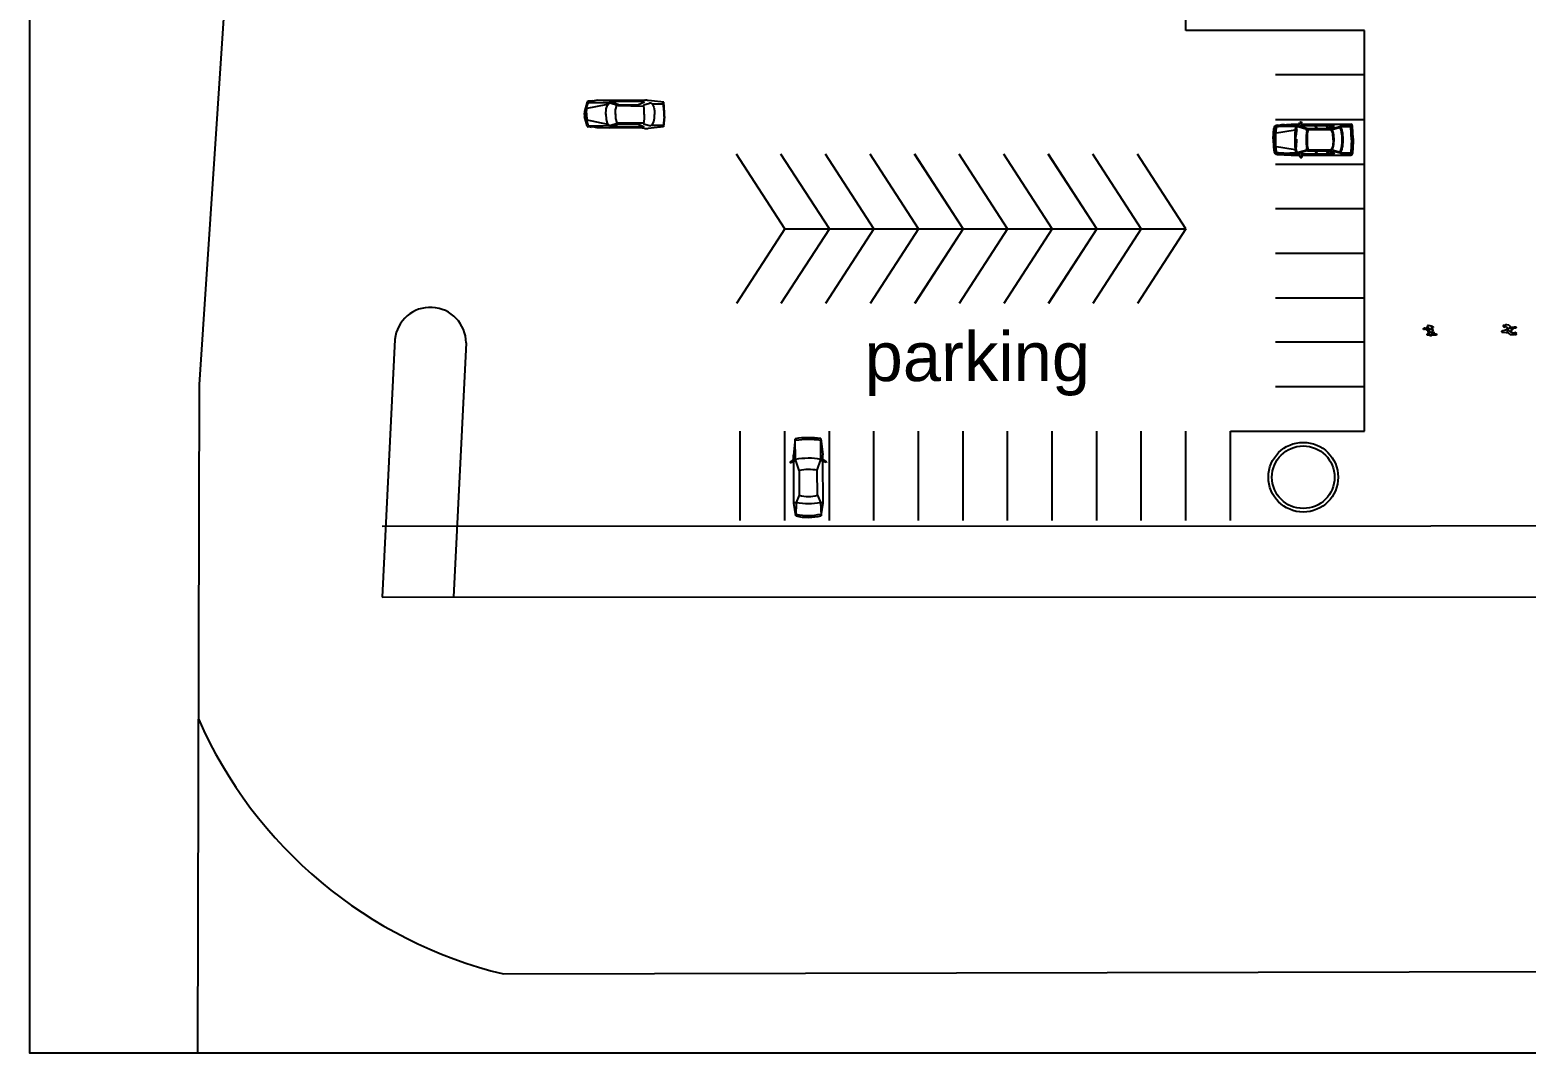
# Model space of a CAD drawing. Header units: millimetres. Extents: x -17017 to 2697, y 1903 to 18260.
# Drawn here: x -17017.44 to -17000.65, y 18205.27 to 18216.76 of the extents above; entities that cross this region are included whole.
import ezdxf

# ---------------------------------------------------------------- set-up
doc = ezdxf.new("R2010")
doc.units = ezdxf.units.MM
doc.linetypes.add('0', pattern=[0])
for name, color, linetype in [('1', 7, 'Continuous'), ('55', 7, 'Continuous'), ('BONGDO', 8, 'Continuous'), ('DIEN HOA', 111, 'Continuous')]:
    doc.layers.add(name, color=color, linetype=linetype)
doc.styles.get("Standard").update_dxf_attribs({"font": 'arial.ttf'})

# ---------------------------------------------------------------- blocks, each defined once
blk = doc.blocks.new('Arch.Space.People410')
at = {"layer": 'DIEN HOA', "linetype": 'Continuous'}
for p, q in [((116.941, 137.255), (116.962, 137.278)), ((116.941, 137.228), (116.941, 137.255)), ((116.946, 137.208), (116.941, 137.228)), ((116.966, 137.202), (116.946, 137.208)), ((116.962, 137.278), (116.987, 137.293)), ((116.996, 137.207), (116.966, 137.202)), ((116.987, 137.293), (117.021, 137.293)), ((117.007, 137.213), (116.996, 137.207)), ((117.026, 137.217), (117.007, 137.213)), ((117.021, 137.293), (117.041, 137.288)), ((117.041, 137.217), (117.026, 137.217)), ((117.052, 137.26), (117.031, 137.26)), ((117.041, 137.288), (117.061, 137.282)), ((117.069, 137.21), (117.041, 137.217)), ((117.076, 137.267), (117.052, 137.26)), ((117.061, 137.282), (117.071, 137.268)), ((117.073, 137.26), (117.063, 137.242)), ((117.063, 137.242), (117.071, 137.22)), ((117.071, 137.22), (117.086, 137.193)), ((117.096, 137.278), (117.073, 137.26)), ((117.086, 137.193), (117.131, 137.183)), ((117.136, 137.283), (117.096, 137.278)), ((117.131, 137.183), (117.195, 137.188)), ((117.196, 137.29), (117.136, 137.283)), ((117.143, 136.958), (117.233, 136.958)), ((117.143, 136.876), (117.143, 136.958)), ((117.278, 136.876), (117.143, 136.876)), ((117.168, 137.402), (117.146, 137.367)), ((117.146, 137.367), (117.156, 137.342)), ((117.156, 137.342), (117.176, 137.329)), ((117.208, 137.415), (117.168, 137.402)), ((117.176, 137.329), (117.215, 137.34)), ((117.19, 137.125), (117.181, 137.075)), ((117.181, 137.075), (117.186, 137.04)), ((117.186, 137.04), (117.218, 137.011)), ((117.191, 137.173), (117.19, 137.125)), ((117.215, 137.228), (117.191, 137.173)), ((117.205, 137.325), (117.201, 137.28)), ((117.201, 137.28), (117.213, 137.24)), ((117.215, 137.34), (117.205, 137.325)), ((117.303, 137.409), (117.208, 137.415)), ((117.215, 137.208), (117.213, 137.116)), ((117.213, 137.116), (117.218, 137.018)), ((117.24, 137.278), (117.215, 137.208)), ((117.218, 137.018), (117.261, 136.938)), ((117.261, 136.938), (117.295, 136.906)), ((117.266, 137.172), (117.263, 137.135)), ((117.263, 137.135), (117.277, 137.114)), ((117.281, 137.206), (117.266, 137.172)), ((117.266, 136.924), (117.286, 136.886)), ((117.277, 137.114), (117.297, 137.092)), ((117.313, 137.226), (117.281, 137.206)), ((117.286, 136.886), (117.333, 136.864)), ((117.297, 137.092), (117.324, 137.061)), ((117.362, 137.395), (117.303, 137.409)), ((117.336, 137.232), (117.313, 137.226)), ((117.324, 137.061), (117.348, 137.051)), ((117.333, 136.864), (117.388, 136.866)), ((117.367, 137.227), (117.336, 137.232)), ((117.348, 137.051), (117.382, 137.058)), ((117.385, 137.38), (117.362, 137.395)), ((117.383, 137.223), (117.367, 137.227)), ((117.382, 137.058), (117.413, 137.065)), ((117.411, 137.22), (117.383, 137.223)), ((117.407, 137.337), (117.385, 137.38)), ((117.388, 136.866), (117.415, 136.884)), ((117.393, 136.893), (117.427, 136.986)), ((117.395, 137.38), (117.44, 137.385)), ((117.437, 137.195), (117.403, 137.218)), ((117.413, 137.315), (117.407, 137.337)), ((117.669, 136.876), (117.407, 136.876)), ((117.435, 136.888), (117.41, 136.883)), ((117.438, 137.208), (117.411, 137.22)), ((117.432, 137.297), (117.413, 137.315)), ((117.413, 137.065), (117.445, 137.07)), ((117.415, 136.884), (117.427, 136.921)), ((117.434, 136.934), (117.42, 136.951)), ((117.427, 136.986), (117.455, 137.031)), ((117.427, 136.921), (117.434, 136.934)), ((117.43, 136.963), (117.669, 136.963)), ((117.455, 137.27), (117.432, 137.297)), ((117.434, 137.091), (117.447, 137.11)), ((117.442, 137.088), (117.434, 137.091)), ((117.45, 136.898), (117.435, 136.888)), ((117.465, 137.315), (117.437, 137.314)), ((117.437, 137.314), (117.445, 137.302)), ((117.447, 137.167), (117.437, 137.195)), ((117.437, 136.928), (117.45, 136.934)), ((117.456, 137.196), (117.438, 137.208)), ((117.482, 136.985), (117.439, 136.981)), ((117.44, 137.385), (117.447, 137.374)), ((117.447, 137.374), (117.44, 137.364)), ((117.44, 137.364), (117.464, 137.362)), ((117.447, 137.08), (117.442, 137.088)), ((117.442, 137.07), (117.447, 137.08)), ((117.445, 137.302), (117.465, 137.3)), ((117.445, 137.07), (117.461, 137.087)), ((117.45, 137.132), (117.447, 137.167)), ((117.447, 137.11), (117.45, 137.132)), ((117.467, 137.292), (117.45, 137.287)), ((117.45, 136.934), (117.454, 136.945)), ((117.452, 136.909), (117.45, 136.898)), ((117.467, 136.921), (117.452, 136.909)), ((117.454, 136.945), (117.47, 136.945)), ((117.469, 137.222), (117.455, 137.27)), ((117.455, 137.031), (117.467, 137.088)), ((117.464, 137.176), (117.456, 137.196)), ((117.457, 136.909), (117.474, 136.909)), ((117.461, 137.087), (117.47, 137.107)), ((117.467, 137.355), (117.462, 137.354)), ((117.462, 137.354), (117.487, 137.349)), ((117.464, 137.362), (117.467, 137.355)), ((117.468, 137.166), (117.464, 137.176)), ((117.489, 137.315), (117.465, 137.315)), ((117.465, 137.3), (117.467, 137.292)), ((117.467, 137.088), (117.474, 137.123)), ((117.479, 136.933), (117.467, 136.921)), ((117.474, 137.161), (117.468, 137.166)), ((117.479, 137.172), (117.469, 137.222)), ((117.474, 136.928), (117.469, 136.928)), ((117.47, 137.107), (117.474, 137.121)), ((117.47, 136.945), (117.479, 136.933)), ((117.489, 137.154), (117.474, 137.161)), ((117.474, 137.121), (117.483, 137.132)), ((117.474, 136.909), (117.474, 136.928)), ((117.475, 137.058), (117.504, 137.06)), ((117.487, 137.344), (117.479, 137.334)), ((117.479, 137.334), (117.492, 137.327)), ((117.507, 136.986), (117.482, 136.985)), ((117.483, 137.132), (117.491, 137.138)), ((117.487, 137.349), (117.487, 137.344)), ((117.492, 137.327), (117.489, 137.315)), ((117.493, 137.144), (117.489, 137.154)), ((117.491, 137.138), (117.493, 137.144)), ((117.504, 137.06), (117.522, 137.045)), ((117.522, 137), (117.507, 136.986)), ((117.522, 137.045), (117.529, 137.025)), ((117.529, 137.025), (117.522, 137)), ((117.669, 136.963), (117.669, 136.876))]:
    blk.add_line(p, q, dxfattribs=at)
blk = doc.blocks.new('Arch.Space.People2')
at = {"layer": 'DIEN HOA', "linetype": 'Continuous'}
for p, q in [((121.318, 137.113), (121.31, 137.084)), ((121.31, 137.084), (121.344, 137.056)), ((121.346, 137.122), (121.318, 137.113)), ((121.344, 137.056), (121.38, 137.05)), ((121.382, 137.114), (121.346, 137.122)), ((121.38, 137.111), (121.356, 137.079)), ((121.356, 137.079), (121.384, 137.046)), ((121.412, 137.133), (121.38, 137.111)), ((121.384, 137.046), (121.439, 137.043)), ((121.405, 137.421), (121.401, 137.408)), ((121.401, 137.408), (121.414, 137.402)), ((121.452, 137.417), (121.405, 137.421)), ((121.414, 137.402), (121.407, 137.394)), ((121.407, 137.394), (121.412, 137.387)), ((121.412, 137.387), (121.424, 137.385)), ((121.492, 137.148), (121.412, 137.133)), ((121.424, 137.385), (121.418, 137.379)), ((121.418, 137.379), (121.42, 137.37)), ((121.42, 137.37), (121.445, 137.37)), ((121.445, 137.37), (121.435, 137.36)), ((121.435, 137.36), (121.441, 137.353)), ((121.439, 137.043), (121.571, 137.039)), ((121.441, 137.353), (121.49, 137.347)), ((121.467, 137.408), (121.452, 137.417)), ((121.471, 137.421), (121.46, 137.383)), ((121.46, 137.383), (121.465, 137.368)), ((121.465, 137.368), (121.528, 137.353)), ((121.496, 137.43), (121.471, 137.421)), ((121.484, 137.328), (121.48, 137.315)), ((121.48, 137.315), (121.49, 137.313)), ((121.496, 137.334), (121.484, 137.328)), ((121.49, 137.347), (121.496, 137.334)), ((121.49, 137.313), (121.499, 137.321)), ((121.605, 137.175), (121.492, 137.148)), ((121.545, 137.457), (121.496, 137.43)), ((121.499, 137.321), (121.515, 137.322)), ((121.515, 137.322), (121.518, 137.351)), ((121.528, 137.353), (121.547, 137.366)), ((121.611, 137.461), (121.545, 137.457)), ((121.547, 137.366), (121.586, 137.372)), ((121.571, 137.039), (121.636, 137.035)), ((121.586, 137.372), (121.607, 137.351)), ((121.613, 137.169), (121.602, 137.118)), ((121.607, 137.351), (121.63, 137.304)), ((121.736, 137.442), (121.611, 137.461)), ((121.617, 137.209), (121.613, 137.169)), ((121.636, 137.277), (121.617, 137.209)), ((121.63, 137.304), (121.643, 137.241)), ((121.636, 137.035), (121.689, 137.024)), ((121.643, 137.241), (121.639, 137.086)), ((121.639, 137.086), (121.696, 137.007)), ((121.7, 137.241), (121.694, 137.207)), ((121.694, 137.207), (121.694, 137.175)), ((121.694, 137.175), (121.71, 137.137)), ((121.696, 137.007), (121.755, 136.95)), ((121.723, 137.262), (121.7, 137.241)), ((121.71, 137.137), (121.734, 137.114)), ((121.755, 137.27), (121.723, 137.262)), ((121.734, 137.114), (121.774, 137.107)), ((121.791, 137.394), (121.736, 137.442)), ((121.798, 137.275), (121.755, 137.27)), ((121.755, 136.95), (121.806, 136.923)), ((121.774, 137.107), (121.812, 137.107)), ((121.842, 137.304), (121.791, 137.394)), ((121.831, 137.27), (121.798, 137.275)), ((121.806, 136.923), (121.918, 136.918)), ((121.812, 137.107), (121.851, 137.113)), ((121.831, 137.345), (121.834, 137.334)), ((121.844, 137.341), (121.831, 137.345)), ((121.873, 137.256), (121.831, 137.27)), ((121.855, 137.128), (121.836, 137.113)), ((121.863, 137.311), (121.844, 137.341)), ((121.863, 137.234), (121.85, 137.222)), ((121.85, 137.222), (121.865, 137.205)), ((121.865, 137.205), (121.85, 137.19)), ((121.85, 137.19), (121.861, 137.181)), ((121.861, 137.181), (121.851, 137.173)), ((121.851, 137.173), (121.861, 137.167)), ((121.851, 137.113), (121.886, 137.128)), ((121.867, 137.256), (121.853, 137.239)), ((121.853, 137.239), (121.863, 137.234)), ((121.855, 137.339), (121.933, 137.336)), ((121.867, 137.143), (121.855, 137.128)), ((121.861, 137.167), (121.857, 137.156)), ((121.857, 137.156), (121.867, 137.143)), ((121.887, 137.258), (121.863, 137.311)), ((121.87, 137.043), (121.882, 137.092)), ((121.874, 137.01), (121.87, 137.043)), ((121.895, 137.234), (121.873, 137.256)), ((121.895, 137.003), (121.874, 137.01)), ((121.882, 137.092), (121.893, 137.135)), ((121.886, 137.128), (121.901, 137.156)), ((121.901, 137.211), (121.895, 137.234)), ((121.929, 137.001), (121.895, 137.003)), ((121.925, 137.196), (121.901, 137.211)), ((121.901, 137.156), (121.905, 137.174)), ((121.905, 137.174), (121.923, 137.184)), ((121.918, 136.918), (122.003, 136.923)), ((121.923, 137.184), (121.925, 137.196)), ((121.993, 136.995), (121.929, 137.001)), ((121.933, 137.336), (121.978, 137.313)), ((121.956, 137.222), (121.935, 137.207)), ((121.99, 137.247), (121.956, 137.222)), ((121.965, 137.328), (121.992, 137.334)), ((121.978, 137.313), (122.012, 137.285)), ((122.007, 137.268), (121.99, 137.247)), ((121.992, 137.334), (122.056, 137.347)), ((122.035, 136.993), (121.993, 136.995)), ((122.003, 136.923), (122.039, 136.931)), ((122.012, 137.285), (122.007, 137.268)), ((122.058, 137.27), (122.01, 137.27)), ((122.016, 136.927), (122.031, 136.946)), ((122.037, 136.967), (122.028, 136.992)), ((122.031, 136.946), (122.037, 136.967)), ((122.06, 137.02), (122.035, 136.993)), ((122.039, 136.931), (122.073, 136.922)), ((122.056, 137.347), (122.103, 137.349)), ((122.115, 137.277), (122.058, 137.27)), ((122.088, 137.024), (122.06, 137.02)), ((122.073, 136.922), (122.135, 136.914)), ((122.107, 137.027), (122.088, 137.024)), ((122.088, 137.001), (122.101, 137.012)), ((122.09, 136.995), (122.088, 137.001)), ((122.168, 136.99), (122.09, 136.995)), ((122.101, 137.012), (122.118, 137.02)), ((122.103, 137.349), (122.141, 137.334)), ((122.118, 137.02), (122.107, 137.027)), ((122.149, 137.29), (122.115, 137.277)), ((122.132, 136.931), (122.16, 136.933)), ((122.139, 136.923), (122.132, 136.931)), ((122.135, 136.914), (122.139, 136.923)), ((122.141, 137.334), (122.162, 137.309)), ((122.162, 137.309), (122.149, 137.29)), ((122.149, 136.946), (122.175, 136.954)), ((122.158, 136.946), (122.149, 136.946)), ((122.16, 136.933), (122.158, 136.946)), ((122.16, 136.969), (122.171, 136.976)), ((122.175, 136.963), (122.16, 136.969)), ((122.171, 136.976), (122.168, 136.99)), ((122.175, 136.954), (122.175, 136.963))]:
    blk.add_line(p, q, dxfattribs=at)
blk = doc.blocks.new('A$C4607664F')
at = {"layer": 'DIEN HOA'}
for p, q in [((112, 910), (500, 930)), ((500, 930), (732, 930)), ((633, 924), (633, 930)), ((673, 893), (664, 893)), ((911, 798), (665, 869)), ((673, 893), (720, 893)), ((944, 813), (673, 893)), ((720, 893), (732, 930)), ((732, 930), (751, 977)), ((769, 993), (800, 995)), ((778, 862), (791, 929)), ((784, 893), (1717, 893)), ((791, 930), (800, 995)), ((791, 930), (2176, 930)), ((1098, 930), (1098, 922)), ((1098, 922), (1146, 922)), ((1146, 922), (1146, 929)), ((1186, 893), (1186, 930)), ((1198, 810), (1186, 893)), ((1224, 810), (1212, 893)), ((1513, 810), (1501, 893)), ((1539, 810), (1527, 893)), ((1541, 810), (1671, 893)), ((1554, 930), (1554, 922)), ((1554, 922), (1603, 922)), ((1588, 810), (1717, 893)), ((1603, 922), (1603, 929)), ((1639, 811), (1873, 867)), ((1646, 893), (1646, 930)), ((1768, 930), (2130, 905)), ((1885, 868), (2177, 868)), ((2199, 497), (2178, 857)), ((2247, 542), (2227, 882)), ((1, 521), (16, 814)), ((1, 474), (16, 181)), ((35, 617), (66, 617)), ((38, 677), (616, 777)), ((612, 480), (651, 667)), ((637, 556), (668, 787)), ((649, 285), (661, 517)), ((961, 810), (1633, 810)), ((997, 785), (1609, 785)), ((1683, 795), (1858, 838)), ((2199, 499), (2178, 138)), ((2247, 454), (2227, 114)), ((35, 378), (66, 378)), ((38, 318), (616, 219)), ((112, 86), (500, 66)), ((500, 66), (732, 66)), ((631, 207), (654, 396)), ((633, 72), (633, 66)), ((673, 102), (664, 102)), ((911, 197), (665, 126)), ((944, 182), (673, 102)), ((673, 102), (720, 102)), ((720, 102), (732, 66)), ((732, 66), (751, 18)), ((769, 2), (800, 0)), ((778, 133), (791, 66)), ((784, 102), (1717, 102)), ((791, 66), (2176, 66)), ((791, 66), (800, 0)), ((961, 185), (1633, 185)), ((997, 211), (1609, 211)), ((1098, 73), (1146, 73)), ((1098, 66), (1098, 73)), ((1146, 73), (1146, 67)), ((1198, 185), (1186, 102)), ((1186, 102), (1186, 66)), ((1224, 185), (1212, 102)), ((1513, 185), (1501, 102)), ((1539, 185), (1527, 102)), ((1541, 185), (1671, 102)), ((1554, 66), (1554, 73)), ((1554, 73), (1603, 73)), ((1588, 185), (1717, 102)), ((1603, 73), (1603, 67)), ((1639, 184), (1873, 128)), ((1646, 102), (1646, 66)), ((1683, 200), (1858, 158)), ((1768, 66), (2130, 91)), ((1885, 127), (2177, 127))]:
    blk.add_line(p, q, dxfattribs=at)
for points in [[(1682, 497, 0.000092), (1682, 497, 0.026421), (1676, 615, 0.036264), (1661, 701, 0.075893), (1630, 773, 0.259914), (1608, 785, 0.259914)], [(1682, 499, -0.000092), (1682, 498, -0.026421), (1676, 380, -0.036264), (1661, 295, -0.075893), (1630, 222, -0.259914), (1608, 211, -0.259914)]]:
    blk.add_lwpolyline(points, format="xyb", dxfattribs=at)
for centre, radius, start, end in [((118, 808), 102, 92.9815, 176.3785), ((828, 708), 786, 168.78, 173.9225), ((82, 856), 25.4, 106.7445, 168.78), ((828, 708), 771, 169.4334, 173.9225), ((95, 844), 25.4, 100.299, 169.4334), ((279, 201), 709, 100.1195, 106.7445), ((108, 829), 25.4, 99.3886, 170.4243), ((221, 153), 729, 96.8167, 100.299), ((223, 136), 729, 96.4275, 99.3886), ((347, -901), 1790, 91.6962, 96.8167), ((342, -919), 1790, 91.307, 96.4275), ((460, -812), 1738, 94.8481, 100.1195), ((398, -2610), 3500, 88.0349, 91.6962), ((381, -2628), 3500, 87.6457, 91.307), ((398, -2610), 3500, 85.5678, 88.0349), ((381, -2628), 3500, 85.6994, 87.6457), ((1421, 677), 810, 168.0928, 174.8056), ((648, 840), 20.3, 129.2574, 168.0928), ((664, 924), 30.5, 180, 270), ((669, 813), 54.6, 123.4624, 129.2574), ((1390, 642), 760, 160.661, 172.1794), ((669, 813), 54.6, 108.9719, 123.4624), ((664, 830), 37.7, 91.5011, 108.9719), ((664, 842), 25.5, 88.4832, 91.5011), ((775, 969), 25.4, 104.2315, 160.6745), ((1879, 843), 25.4, 23.6971, 103.5632), ((1408, 636), 540, 14.3614, 23.6971), ((2127, 854), 50.8, 3.398, 86.0658), ((2176, 879), 50.8, 3.398, 90), ((457, 497), 457, 176.9814, 180.0271), ((457, 499), 457, 179.9729, 183.0186), ((3907, 499), 3874, 177.4748, 180), ((3907, 499), 3874, 180, 180.039), ((3907, 496), 3874, 180, 182.5252), ((1993, 584), 1958, 173.9225, 177.4748), ((3907, 499), 3858, 177.4748, 180), ((3907, 499), 3858, 180, 180.039), ((3907, 496), 3858, 180, 182.5252), ((1993, 584), 1943, 173.9225, 177.4748), ((3907, 499), 3843, 177.4748, 180), ((3907, 499), 3843, 180, 180.039), ((3907, 496), 3843, 180, 182.5252), ((1993, 584), 1927, 173.9225, 177.4748), ((828, 708), 756, 170.4243, 173.9225), ((4611, 493), 4007, 177.8435, 179.9451), ((4611, 503), 4007, 180.0549, 182.1565), ((2625, 568), 2019, 174.8056, 177.8435), ((3050, 496), 2428, 176.7438, 179.9932), ((3050, 499), 2428, 180.0068, 183.2562), ((2021, 555), 1397, 172.1794, 176.7438), ((893, 751), 50.8, 347.6125, 70.157), ((3050, 496), 2125, 176.7438, 179.9932), ((3050, 499), 2125, 180.0068, 183.2562), ((2021, 555), 1094, 172.1794, 176.7438), ((1390, 642), 458, 167.6125, 172.1794), ((961, 861), 50.8, 250.157, 270), ((3050, 496), 2100, 176.7438, 179.9932), ((3050, 499), 2100, 180.0068, 183.2562), ((2021, 555), 1069, 172.1794, 176.7438), ((1390, 642), 432, 162.634, 172.1794), ((997, 765), 20.3, 90, 162.634), ((1633, 836), 25.4, 270, 283.5632), ((1689, 771), 25.4, 103.5632, 205.6375), ((1408, 636), 286, 14.3614, 25.6375), ((1082, 553), 622, 6.0539, 14.3614), ((559, 497), 1148, 0, 6.0539), ((559, 498), 1148, 353.9461, 0), ((559, 497), 1148, 359.9789, 0), ((1864, 813), 25.4, 21.2163, 103.5632), ((1408, 636), 515, 14.3614, 21.2163), ((1082, 553), 851, 6.0539, 14.3614), ((559, 497), 1377, 0, 6.0539), ((559, 498), 1377, 353.9461, 0), ((1082, 553), 876, 6.0539, 14.3614), ((559, 497), 1377, 359.9789, 0), ((559, 497), 1402, 0, 6.0539), ((559, 498), 1402, 353.9461, 0), ((559, 497), 1402, 359.9789, 0), ((1487, 497), 762, 359.9961, 3.398), ((1487, 499), 762, 356.602, 0.0039), ((118, 187), 102, 183.6215, 267.0185), ((1993, 412), 1958, 182.5252, 186.0775), ((828, 288), 786, 186.0775, 191.22), ((1993, 412), 1943, 182.5252, 186.0775), ((82, 140), 25.4, 191.22, 253.2555), ((828, 288), 771, 186.0775, 190.5666), ((1993, 412), 1927, 182.5252, 186.0775), ((95, 151), 25.4, 190.5666, 259.701), ((279, 795), 709, 253.2555, 259.8805), ((828, 288), 756, 186.0775, 189.5757), ((108, 166), 25.4, 189.5757, 260.6114), ((221, 843), 729, 259.701, 263.1833), ((223, 860), 729, 260.6114, 263.5725), ((347, 1897), 1790, 263.1833, 268.3038), ((342, 1915), 1790, 263.5725, 268.693), ((460, 1808), 1738, 259.8805, 265.1519), ((398, 3606), 3500, 268.3038, 271.9651), ((381, 3624), 3500, 268.693, 272.3543), ((398, 3606), 3500, 271.9651, 274.4322), ((381, 3624), 3500, 272.3543, 274.3006), ((2625, 428), 2019, 182.1565, 185.1944), ((1421, 318), 810, 185.1944, 191.9072), ((2021, 440), 1397, 183.2562, 187.8206), ((648, 155), 20.3, 191.9072, 230.7426), ((664, 72), 30.5, 90, 180), ((669, 182), 54.6, 230.7426, 236.5376), ((1390, 354), 760, 187.8206, 199.339), ((669, 182), 54.6, 236.5376, 251.0281), ((664, 166), 37.7, 251.0281, 268.4989), ((664, 154), 25.5, 268.4989, 271.5168), ((775, 27), 25.4, 199.3255, 255.7685), ((893, 245), 50.8, 289.843, 12.3875), ((2021, 440), 1094, 183.2562, 187.8206), ((1390, 354), 458, 187.8206, 192.3875), ((961, 134), 50.8, 90, 109.843), ((2021, 440), 1069, 183.2562, 187.8206), ((1390, 354), 432, 187.8206, 197.366), ((997, 231), 20.3, 197.366, 270), ((1633, 160), 25.4, 76.4368, 90), ((1689, 225), 25.4, 154.3625, 256.4368), ((1408, 360), 286, 334.3625, 345.6386), ((1082, 443), 622, 345.6386, 353.9461), ((1864, 182), 25.4, 256.4368, 338.7837), ((1879, 153), 25.4, 256.4368, 336.3029), ((1408, 360), 515, 338.7837, 345.6386), ((1408, 360), 540, 336.3029, 345.6386), ((1082, 443), 851, 345.6386, 353.9461), ((1082, 443), 876, 345.6386, 353.9461), ((2127, 141), 50.8, 273.9342, 356.602), ((2176, 117), 50.8, 270, 356.602)]:
    blk.add_arc(centre, radius, start, end, dxfattribs=at)
blk = doc.blocks.new('A$C634879C8')
at = {"layer": 'DIEN HOA'}
for p, q in [((81, 733), (9, 468)), ((41, 551), (20, 453)), ((30, 549), (655, 675)), ((53, 553), (114, 728)), ((64, 413), (73, 558)), ((227, 769), (110, 757)), ((113, 717), (694, 726)), ((129, 743), (203, 763)), ((230, 757), (227, 769)), ((367, 788), (231, 760)), ((529, 781), (367, 788)), ((1622, 784), (529, 781)), ((603, 389), (611, 546)), ((611, 546), (644, 650)), ((644, 650), (712, 720)), ((694, 726), (954, 641)), ((705, 780), (955, 671)), ((1683, 745), (765, 753)), ((872, 391), (877, 514)), ((877, 514), (911, 642)), ((954, 641), (1652, 631)), ((955, 671), (1499, 665)), ((1499, 665), (1683, 745)), ((1695, 792), (1622, 784)), ((1664, 665), (1828, 710)), ((1680, 525), (1664, 665)), ((1681, 392), (1680, 525)), ((1879, 777), (1792, 790)), ((1829, 710), (1829, 710)), ((2223, 743), (1879, 777)), ((1885, 702), (1907, 687)), ((1903, 695), (2215, 697)), ((1903, 695), (1951, 598)), ((1951, 598), (1968, 502)), ((1968, 502), (1972, 400)), ((2237, 455), (2213, 743)), ((2248, 455), (2223, 743)), ((81, 61), (9, 325)), ((41, 242), (20, 340)), ((30, 244), (655, 118)), ((53, 241), (114, 65)), ((64, 380), (73, 236)), ((227, 24), (110, 36)), ((113, 76), (694, 67)), ((129, 51), (203, 30)), ((230, 37), (227, 24)), ((367, 5), (231, 34)), ((529, 12), (367, 5)), ((1622, 9), (529, 12)), ((603, 404), (611, 248)), ((611, 248), (644, 144)), ((644, 144), (712, 74)), ((694, 67), (954, 152)), ((705, 14), (955, 123)), ((1683, 48), (765, 40)), ((872, 403), (877, 279)), ((877, 279), (911, 152)), ((954, 152), (1652, 162)), ((955, 123), (1499, 128)), ((1499, 128), (1683, 48)), ((1695, 2), (1622, 9)), ((1680, 268), (1664, 129)), ((1664, 129), (1829, 83)), ((1681, 401), (1680, 268)), ((1879, 16), (1792, 4)), ((2223, 50), (1879, 16)), ((1885, 92), (1907, 107)), ((1903, 98), (1951, 196)), ((1903, 98), (2215, 97)), ((1951, 196), (1968, 291)), ((1968, 291), (1972, 393)), ((2237, 339), (2213, 51)), ((2248, 339), (2223, 50))]:
    blk.add_line(p, q, dxfattribs=at)
for centre, radius, start, end in [((269, 397), 270, 164.6615, 195.3385), ((284, 397), 270, 167.9052, 192.0948), ((114, 724), 33.8, 95.8102, 164.6615), ((136, 721), 22.5, 105.4862, 160.7894), ((1735, 388), 405, 81.9284, 95.6257), ((1847, 645), 67.5, 56.264, 106.8198), ((1565, 397), 675, 355.0592, 4.9408), ((1575, 397), 675, 355.0592, 4.9408), ((333, 397), 270, 176.4735, 183.5265), ((114, 70), 33.8, 195.3385, 264.1898), ((136, 73), 22.5, 199.2106, 254.5138), ((1735, 405), 405, 264.3743, 278.0716), ((1847, 148), 67.5, 254.4694, 303.7359)]:
    blk.add_arc(centre, radius, start, end, dxfattribs=at)
blk = doc.blocks.new('A$C08F46832')
at = {"layer": 'DIEN HOA'}
for p, q in [((26, 873), (483, 924)), ((610, 871), (26, 873)), ((610, 924), (483, 924)), ((610, 924), (679, 1032)), ((651, 885), (610, 924)), ((610, 924), (610, 871)), ((915, 771), (610, 871)), ((700, 1018), (651, 885)), ((1837, 924), (665, 924)), ((679, 1032), (700, 1018)), ((1613, 771), (1817, 858)), ((1817, 858), (1817, 924)), ((1817, 858), (2193, 873)), ((2193, 873), (1837, 924)), ((1613, 771), (915, 771)), ((610, 162), (26, 159)), ((26, 159), (483, 109)), ((610, 109), (483, 109)), ((915, 261), (610, 162)), ((610, 162), (610, 109)), ((651, 147), (610, 109)), ((610, 109), (679, 0)), ((700, 14), (651, 147)), ((1837, 109), (665, 109)), ((679, 0), (700, 14)), ((915, 261), (1613, 261)), ((1613, 261), (1817, 174)), ((1817, 174), (2193, 159)), ((1817, 109), (1817, 174)), ((2193, 159), (1837, 109))]:
    blk.add_line(p, q, dxfattribs=at)
for centre, radius, start, end in [((2475, 516), 2475, 171.7153, 188.2847), ((2475, 516), 2424, 171.7153, 188.2847), ((2514, 516), 1937, 169.4503, 190.5497), ((-213, 516), 2058, 350.4375, 9.5625), ((709, 516), 1475, 346.485, 13.515), ((709, 516), 1526, 346.485, 13.515), ((2430, 516), 1537, 170.4468, 189.5532), ((850, 516), 804, 341.5183, 18.4817)]:
    blk.add_arc(centre, radius, start, end, dxfattribs=at)

msp = doc.modelspace()

# ---------------------------------------------------------------- linework, layer by layer
for p, q in [((-17004.465, 18216.753), (-17004.465, 18217.808)), ((-17002.461, 18216.753), (-17004.465, 18216.753)), ((-17002.461, 18212.253), (-17002.461, 18216.753)), ((-17002.461, 18216.253), (-17003.461, 18216.253)), ((-17003.461, 18215.753), (-17002.461, 18215.753)), ((-17008.965, 18214.525), (-17009.509, 18215.364)), ((-17008.965, 18214.525), (-17009.508, 18215.365)), ((-17008.465, 18214.525), (-17009.009, 18215.364)), ((-17008.465, 18214.525), (-17009.008, 18215.365)), ((-17007.965, 18214.525), (-17008.509, 18215.364)), ((-17007.965, 18214.525), (-17008.508, 18215.365)), ((-17007.465, 18214.525), (-17008.009, 18215.364)), ((-17007.465, 18214.525), (-17008.008, 18215.365)), ((-17006.965, 18214.525), (-17007.509, 18215.364)), ((-17006.965, 18214.525), (-17007.508, 18215.365)), ((-17006.465, 18214.525), (-17007.009, 18215.364)), ((-17006.465, 18214.525), (-17007.008, 18215.365)), ((-17005.965, 18214.525), (-17006.509, 18215.364)), ((-17005.965, 18214.525), (-17006.508, 18215.365)), ((-17005.465, 18214.525), (-17006.009, 18215.364)), ((-17005.465, 18214.525), (-17006.008, 18215.365)), ((-17004.965, 18214.525), (-17005.509, 18215.364)), ((-17004.965, 18214.525), (-17005.508, 18215.365)), ((-17004.465, 18214.525), (-17005.009, 18215.364)), ((-17003.461, 18215.253), (-17002.461, 18215.253)), ((-17003.461, 18214.753), (-17002.461, 18214.753)), ((-17008.965, 18214.525), (-17009.509, 18213.686)), ((-17008.965, 18214.525), (-17009.508, 18213.686)), ((-17008.465, 18214.525), (-17009.009, 18213.686)), ((-17008.465, 18214.525), (-17009.008, 18213.686)), ((-17008.965, 18214.525), (-17004.465, 18214.525)), ((-17007.965, 18214.525), (-17008.509, 18213.686)), ((-17007.965, 18214.525), (-17008.508, 18213.686)), ((-17007.465, 18214.525), (-17008.009, 18213.686)), ((-17007.465, 18214.525), (-17008.008, 18213.686)), ((-17006.965, 18214.525), (-17007.509, 18213.686)), ((-17006.965, 18214.525), (-17007.508, 18213.686)), ((-17006.465, 18214.525), (-17007.009, 18213.686)), ((-17006.465, 18214.525), (-17007.008, 18213.686)), ((-17005.965, 18214.525), (-17006.509, 18213.686)), ((-17005.965, 18214.525), (-17006.508, 18213.686)), ((-17005.465, 18214.525), (-17006.009, 18213.686)), ((-17005.465, 18214.525), (-17006.008, 18213.686)), ((-17004.965, 18214.525), (-17005.509, 18213.686)), ((-17004.965, 18214.525), (-17005.508, 18213.686)), ((-17004.465, 18214.525), (-17005.009, 18213.686)), ((-17003.461, 18214.253), (-17002.461, 18214.253)), ((-17003.461, 18213.753), (-17002.461, 18213.753)), ((-17002.461, 18213.253), (-17003.461, 18213.253)), ((-17002.461, 18212.753), (-17003.461, 18212.753)), ((-17009.465, 18211.253), (-17009.465, 18212.253)), ((-17008.965, 18211.253), (-17008.965, 18212.253)), ((-17008.465, 18211.253), (-17008.465, 18212.253)), ((-17007.965, 18211.253), (-17007.965, 18212.253)), ((-17007.465, 18211.253), (-17007.465, 18212.253)), ((-17006.965, 18211.253), (-17006.965, 18212.253)), ((-17006.465, 18211.253), (-17006.465, 18212.253)), ((-17005.965, 18211.253), (-17005.965, 18212.253)), ((-17005.465, 18211.253), (-17005.465, 18212.253)), ((-17004.965, 18211.253), (-17004.965, 18212.253)), ((-17004.465, 18211.253), (-17004.465, 18212.253)), ((-17003.965, 18211.253), (-17003.965, 18212.253)), ((-17003.965, 18212.253), (-17002.461, 18212.253))]:
    msp.add_line(p, q)
for radius in [0.391, 0.351]:
    msp.add_circle((-17003.148, 18211.738), radius)
msp.add_arc((-17012.942, 18213.245), 0.4, 0, 174.4016)
at = {"layer": '1', "linetype": '0'}
msp.add_line((-17012.121, 18206.162), (-16956.464, 18206.285), dxfattribs=at)
at = {"layer": '1', "color": 7, "linetype": 'Continuous'}
for points in [[(-17014.957, 18221.509), (-17015.537, 18212.778), (-17015.554, 18205.274)], [(-17013.34, 18213.285), (-17013.482, 18210.39)], [(-17012.541, 18213.245), (-17012.681, 18210.39)], [(-17013.482, 18211.19), (-16966.42, 18211.205)], [(-17013.482, 18210.39), (-16966.62, 18210.404)]]:
    msp.add_lwpolyline(points, dxfattribs=at)
at = {"layer": '1', "linetype": '0'}
msp.add_arc((-17010.945, 18211.048), 5.025, 203.7191, 256.4698, dxfattribs=at)
at = {"layer": '55', "linetype": 'ByBlock'}
msp.add_lwpolyline([(-17017.435, 18260.274), (-16942.435, 18260.274), (-16942.435, 18205.274), (-17017.435, 18205.274)], close=True, dxfattribs=at)

# ---------------------------------------------------------------- block references
at = {"xscale": 0.2, "yscale": 0.2, "zscale": 0.2}
for name in ['Arch.Space.People410', 'Arch.Space.People2']:
    msp.add_blockref(name, (-17025.187, 18185.956), dxfattribs=at)
at = {"layer": 'DIEN HOA', "xscale": 0.0004, "yscale": 0.0004, "zscale": 0.0004}
for name, p, rotation in [('A$C634879C8', (-17011.216, 18215.657), 359.5323025581638), ('A$C08F46832', (-17008.911, 18212.18), 270.3768871746075)]:
    msp.add_blockref(name, p, dxfattribs=dict(at, rotation=rotation))
msp.add_blockref('A$C4607664F', (-17003.485, 18215.327), dxfattribs=at)

# ---------------------------------------------------------------- texts
at = {"layer": 'BONGDO', "linetype": '0', "insert": (-17008.07, 18213.369), "char_height": 0.5524, "attachment_point": 1}
msp.add_mtext_dynamic_manual_height_columns('parking', width=0.86566, gutter_width=2.762, heights=[0], dxfattribs=at)

doc.saveas('drawing.dxf')
